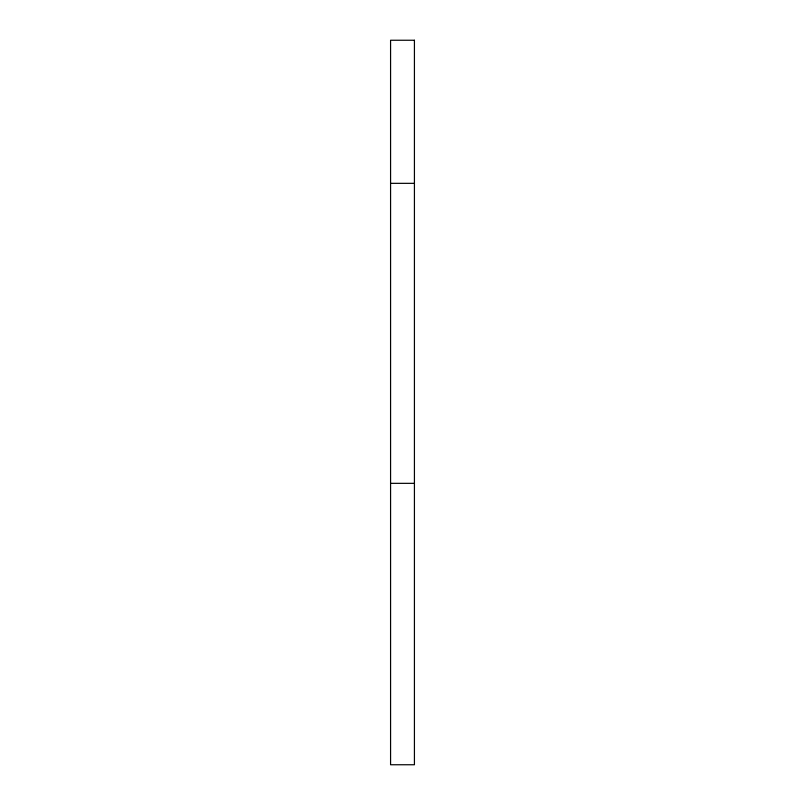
<?xml version="1.0" encoding="UTF-8"?>
<svg xmlns="http://www.w3.org/2000/svg" width="805" height="805" viewBox="0 0 805 805"><rect width="100%" height="100%" fill="white"/><g stroke="black" fill="none" stroke-linecap="round" stroke-linejoin="round"><path stroke-width="1.21" d="M390.576 183.339L414.424 183.339M390.576 483.342L414.424 483.342M414.424 40.25L390.576 40.25L390.576 764.75L414.424 764.75L414.424 40.25"/></g></svg>
